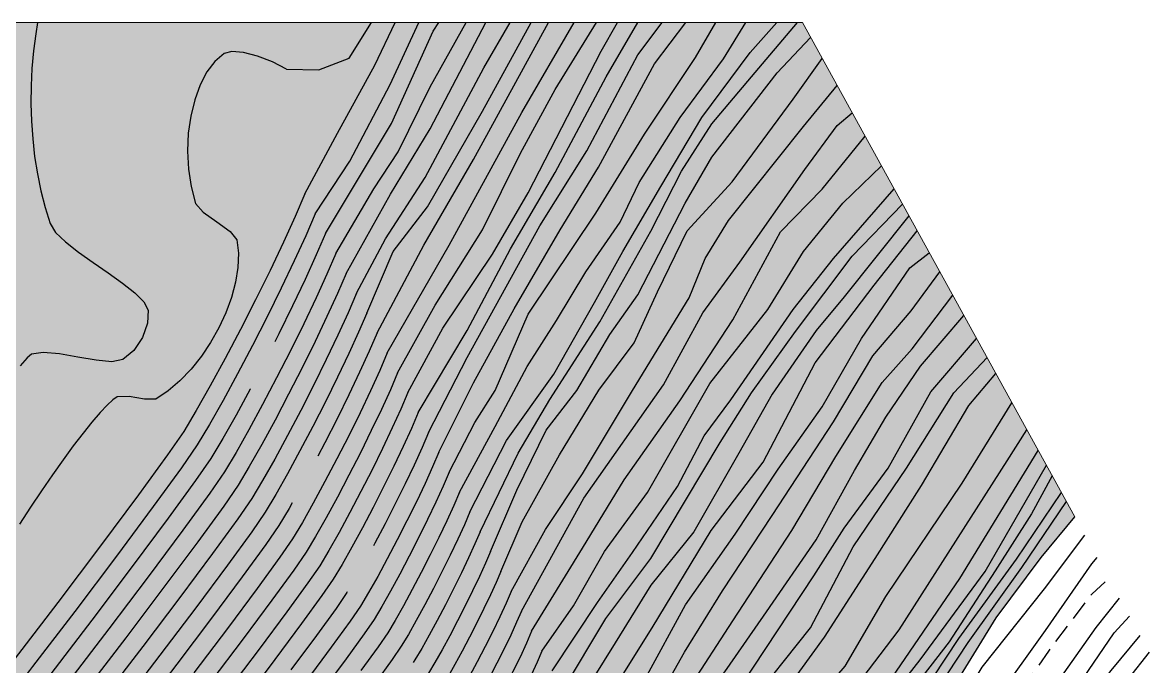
# Model space of a CAD drawing. Header units: millimetres. Extents: x -335 to 64136, y 248 to 109842.
# Drawn here: x -43.4 to 29.3, y 630.8 to 672.3 of the extents above; entities that cross this region are included whole.
import ezdxf

# ---------------------------------------------------------------- set-up
doc = ezdxf.new("R2010")
doc.units = ezdxf.units.MM
doc.header["$MEASUREMENT"] = 0
doc.linetypes.add('TRATTEGGIATA2', pattern=[0.375, 0.25, -0.125])
for name, color, linetype in [('colore lago', 131, 'Continuous'), ('curve livello 1m', 2, 'Continuous'), ('curve livello 5m', 7, 'Continuous')]:
    doc.layers.add(name, color=color, linetype=linetype)
doc.layers.add('Colori bordi', color=5, linetype='Continuous', plot=False)
doc.layers.add('no_plot', color=5, linetype='Continuous', plot=False)

msp = doc.modelspace()

# ---------------------------------------------------------------- hatches: boundary and pattern name
at = {"layer": 'colore lago', "linetype": 'Continuous', "lineweight": 0}
msp.add_hatch(color=256, dxfattribs=at).paths.add_polyline_path([(-26.73371, 576.86851), (-27.30586, 576.27454), (-28.35533, 575.7556), (-28.58868, 576.59704), (-34.21807, 572.19889), (-30.53148, 558.90548), (-31.43052, 558.20307), (-41.18732, 563.7232), (-46.81662, 559.32504), (-45.40271, 558.52504), (-46.96419, 558.52504), (-48.93714, 557.47983), (-49.87211, 556.98452), (-50.64523, 556.57494), (-51.1421, 556.31171), (-51.74525, 555.99218), (-52.2825, 555.20983), (-52.85074, 554.31486), (-53.3022, 553.53849), (-53.54948, 553.02397), (-53.63694, 552.32055), (-53.72318, 551.55359), (-53.90602, 551.03188), (-54.22497, 550.25882), (-54.58434, 549.46631), (-54.84207, 548.99805), (-55.85491, 548.01943), (-57.28507, 546.64493), (-58.09324, 545.85163), (-58.80894, 545.14402), (-59.32647, 544.62705), (-59.54012, 544.40568), (-59.77608, 543.86858), (-60.2396, 543.2605), (-60.9479, 542.43178), (-61.53023, 541.81696), (-61.91661, 541.45747), (-62.79601, 541.08281), (-63.86363, 540.74355), (-64.63227, 540.38776), (-64.91308, 539.94514), (-65.21795, 539.44233), (-65.92872, 538.84553), (-66.83402, 538.20357), (-67.55837, 537.5993), (-67.87962, 537.10368), (-68.14968, 536.6152), (-68.40435, 536.15692), (-68.77119, 535.59333), (-69.30456, 534.80804), (-69.9071, 533.94255), (-70.48144, 533.13836), (-71.16371, 532.22249), (-71.96992, 531.17075), (-72.65822, 530.29865), (-73.40125, 529.39268), (-74.13912, 528.51179), (-74.80092, 527.73881), (-75.31576, 527.15654), (-75.61271, 526.84782), (-76.49509, 526.28644), (-77.21889, 525.79902), (-77.46004, 525.14725), (-78.07824, 523.42433), (-86.41016, 525.11729), (-87.59323, 525.3577), (-86.66466, 530.70549), (-86.11966, 536.21049), (-85.92366, 541.7735), (-86.09065, 547.31649), (-86.61266, 552.86749), (-87.52266, 558.34749), (-88.80066, 563.77149), (-90.39565, 569.09049), (-92.36266, 574.27948), (-94.67265, 579.34549), (-97.28665, 584.23349), (-100.24565, 588.95349), (-103.24065, 593.15749), (-106.63165, 597.31349), (-110.40766, 601.38849), (-113.60965, 604.43649), (-117.43968, 607.72349), (-120.85766, 610.30849), (-125.46066, 613.41649), (-130.27665, 616.21348), (-135.23565, 618.68548), (-140.36965, 620.80949), (-145.63966, 622.60249), (-151.01165, 624.04348), (-156.46066, 625.13849), (-161.95365, 625.86749), (-167.33266, 626.22448), (-172.88967, 626.23349), (-178.45165, 625.88649), (-183.94565, 625.14448), (-189.40265, 624.05949), (-192.61674, 623.19254), (-195.26265, 624.43249), (-196.81963, 628.49598), (-196.22853, 629.22996), (-195.76018, 630.08589), (-195.55509, 630.80699), (-195.76254, 631.56973), (-196.26445, 632.51294), (-196.79267, 633.48696), (-197.07904, 634.34208), (-196.99263, 634.83798), (-196.78555, 635.76246), (-196.19062, 638.04703), (-195.37504, 640.97803), (-194.47488, 644.16127), (-193.62618, 647.20257), (-192.96498, 649.70778), (-192.79854, 650.45211), (-192.61456, 651.31606), (-192.49413, 651.82661), (-192.19694, 652.44128), (-191.8245, 653.19788), (-191.33542, 654.33903), (-190.77337, 655.71956), (-190.17104, 657.23426), (-189.56109, 658.77796), (-188.97623, 660.24546), (-188.44912, 661.53159), (-188.01245, 662.53115), (-187.6845, 663.18801), (-187.02891, 664.22677), (-185.33049, 667.16673), (-183.31352, 670.32618), (-182.01501, 672.3005), (6.94187, 672.3005), (24.51942, 640.41892), (22.35258, 637.79302), (19.43992, 633.90845), (16.56166, 629.21652), (13.26785, 624.19701), (9.6617, 619.3413), (7.51188, 615.31799), (2.55244, 608.88901), (2.0328, 607.77608), (1.51316, 606.66316), (1.18443, 607.56056), (0.67902, 608.9403), (-4.57797, 604.10318), (0.16695, 591.14975), (-0.67262, 590.37724), (-10.84219, 595.09389), (-16.09919, 590.25677), (-12.89175, 588.76916), (-13.38813, 587.69007), (-13.6595, 587.40962), (-14.15258, 586.78781), (-14.71984, 586.01012), (-15.32596, 585.1479), (-15.93559, 584.27252), (-16.51337, 583.45533), (-17.02397, 582.76771), (-17.43204, 582.28102), (-17.97069, 581.83978), (-18.69237, 581.25458), (-19.31937, 580.70789), (-20.03851, 580.07211), (-20.42828, 579.73967), (-21.07226, 579.43865), (-21.91495, 579.14058), (-23.82435, 578.54217), (-24.70498, 578.23628), (-25.41219, 577.92223)])

# ---------------------------------------------------------------- linework, layer by layer
at = {"layer": 'Colori bordi', "linetype": 'Continuous', "lineweight": 0, "flags": 128}
msp.add_lwpolyline([(-182.01501, 672.3005), (6.94187, 672.3005), (24.51942, 640.41892), (22.35258, 637.79302), (19.43992, 633.90845), (16.56166, 629.21652)], dxfattribs=at)
at = {"layer": 'curve livello 1m', "color": 152, "linetype": 'TRATTEGGIATA2', "ltscale": 5, "flags": 128}
msp.add_lwpolyline([(2.52862, 603.89098), (4.21874, 604.51008), (4.4241, 604.75267), (5.02056, 605.44122), (5.53422, 606.02071), (7.16515, 608.31188), (9.93912, 612.82076), (13.68397, 619.20256), (17.98361, 624.61322), (22.83805, 631.75806), (25.61201, 635.43453), (26.71759, 636.43198)], dxfattribs=at)
at = {"layer": 'curve livello 5m', "color": 2, "flags": 128}
for points in [[(-23.84052, 658.68626), (-19.57654, 665.79169), (-16.89548, 671.74187), (-16.5277, 672.3005)], [(-20.51357, 652.27485), (-17.49806, 657.94181), (-14.288, 663.45798), (-9.44695, 672.3005)], [(-17.18662, 645.86343), (-14.69955, 650.69669), (-10.00792, 659.17677), (-6.96248, 664.0343), (-3.67011, 670.20912), (-2.11311, 672.3005)], [(-13.85966, 639.45202), (-11.40718, 644.52187), (-9.34945, 647.97977), (-6.13939, 653.00196), (-2.84702, 658.84745), (-0.8716, 662.717), (1.10382, 665.76325), (3.65541, 668.80949), (6.63056, 672.3005)], [(-10.53271, 633.0406), (-7.24439, 638.40582), (-4.55664, 642.81191), (-0.97297, 647.89011), (2.46138, 653.11768), (5.52243, 658.79332), (8.21019, 661.55646), (10.98441, 664.96829)], [(-23.84052, 658.68626), (-24.42981, 657.30783), (-25.14818, 655.73212), (-25.9652, 654.01877), (-26.85045, 652.22746), (-27.11287, 651.71298)], [(-7.20575, 626.62919), (-4.6313, 630.26575), (-2.76481, 633.25293), (1.04285, 639.52601), (4.40254, 643.9321), (7.76223, 650.35453), (11.56988, 655.35806), (14.34689, 658.86955)], [(-20.51357, 652.27485), (-21.01825, 651.09432), (-21.63349, 649.74483), (-22.33321, 648.27747), (-23.09136, 646.74334), (-23.88187, 645.19352), (-24.33438, 644.33352)], [(-3.8788, 620.21777), (0.81887, 626.60645), (2.984, 629.51895), (7.68757, 636.61351), (9.62872, 639.67537), (12.4658, 643.5587), (15.22821, 648.48755), (18.17742, 651.92186)], [(-28.68796, 648.67982), (-28.70389, 648.64955), (-29.61122, 646.98227), (-30.46506, 645.47565), (-31.23497, 644.18935), (-31.23497, 644.18935), (-32.21875, 642.7588), (-33.99246, 640.32003), (-36.30802, 637.20662), (-38.91733, 633.75215), (-41.57229, 630.29019), (-41.57229, 630.29019), (-41.92644, 629.84991), (-42.17844, 629.50005), (-42.67588, 628.97539), (-44.7627, 626.91048)], [(-17.18662, 645.86343), (-17.60669, 644.88081), (-18.11879, 643.75755), (-18.70121, 642.53617), (-19.33227, 641.25922), (-19.99026, 639.96921), (-20.65351, 638.70868), (-20.74391, 638.54255)], [(0.4723, 614.92134), (2.53806, 617.67141), (5.45227, 621.09334), (8.49318, 625.40244), (12.42103, 629.5848), (17.10911, 636.42867), (22.15788, 644.70224)], [(-25.98125, 641.32397), (-26.18702, 640.9609), (-26.84639, 639.85927), (-26.84639, 639.85927), (-27.68893, 638.63411), (-29.20799, 636.54548), (-31.1911, 633.87906), (-33.42578, 630.92055), (-35.69957, 627.95563), (-36.28175, 627.23271), (-36.82766, 626.55318), (-36.82766, 626.55318), (-37.26046, 625.94978), (-37.63037, 625.43878), (-37.63037, 625.43878), (-37.96675, 625.06842), (-38.5536, 624.44945), (-39.21486, 623.76756), (-39.21486, 623.76756), (-41.00214, 621.99904), (-43.25736, 619.80934), (-45.28377, 617.83676)], [(4.76599, 611.74738), (4.76599, 611.74738), (7.5119, 615.31799), (9.66172, 619.3413), (13.26787, 624.19701), (16.56168, 629.21652), (19.43994, 633.90845), (22.3526, 637.79302), (24.51944, 640.41892)], [(-13.85966, 639.45202), (-14.19514, 638.6673), (-14.60409, 637.77026), (-15.06922, 636.79488), (-15.57317, 635.7751), (-16.09865, 634.7449), (-16.62831, 633.73824), (-17.14485, 632.78908), (-17.63093, 631.93139), (-18.06923, 631.19911), (-18.18944, 631.02431)], [(-22.43258, 635.57134), (-22.45781, 635.52919), (-22.45781, 635.52919), (-23.1591, 634.50941), (-24.42351, 632.77092), (-26.07417, 630.5515)], [(9.08338, 607.25276), (9.86977, 608.79746), (13.61462, 614.00001), (17.49817, 619.5494), (23.46219, 627.66538), (27.06834, 632.9373), (28.05777, 634.00122)], [(-10.53271, 633.0406), (-10.86591, 632.26958), (-11.28384, 631.37172), (-11.75896, 630.401), (-12.26373, 629.41138), (-12.77062, 628.45687), (-12.95847, 628.11921)]]:
    msp.add_lwpolyline(points, dxfattribs=at)
at = {"layer": 'no_plot', "flags": 128}
for points in [[(-42.41483, 672.3005), (-42.5387, 671.57165), (-42.68135, 670.46601), (-42.78141, 669.34403), (-42.83793, 668.21066), (-42.84995, 667.07088), (-42.81655, 665.92964), (-42.73675, 664.79191), (-42.60963, 663.66265), (-42.43422, 662.54682), (-42.20959, 661.44939), (-41.93478, 660.37532), (-41.60884, 659.32957), (-41.60884, 659.32957), (-41.25614, 658.76177), (-40.62157, 658.14558), (-39.78848, 657.49611), (-38.84027, 656.82845), (-37.86029, 656.15772), (-36.93192, 655.49902), (-36.13854, 654.86745), (-35.56351, 654.27812), (-35.29021, 653.74613), (-35.29021, 653.74613), (-35.32115, 652.8987), (-35.6535, 651.98487), (-36.21099, 651.15416), (-36.91735, 650.5561), (-36.91735, 650.5561), (-37.61827, 650.42329), (-38.63625, 650.51349), (-39.81778, 650.71709), (-41.0093, 650.92444), (-42.05729, 651.02595), (-42.80822, 650.91199), (-42.80822, 650.91199), (-43.10119, 650.66689), (-43.53899, 650.16365)], [(-26.34798, 669.298), (-24.27414, 669.24276), (-22.30893, 669.99881), (-20.86011, 672.3005)], [(-25.17131, 661.25083), (-23.06478, 665.16012), (-20.64607, 669.54518), (-19.3498, 672.3005)], [(-24.50592, 659.96855), (-22.25761, 663.36133), (-19.66033, 668.30585), (-17.81713, 672.3005)], [(-23.17513, 657.40398), (-20.70812, 661.56437), (-19.14425, 663.95197), (-17.08651, 668.15084), (-14.7493, 672.3005)], [(-22.50974, 656.1217), (-19.6381, 661.23505), (-17.08651, 665.43392), (-13.49374, 672.3005)], [(-21.84435, 654.83941), (-19.96734, 658.35346), (-17.41575, 662.30535), (-13.62953, 669.38581), (-11.92601, 672.3005)], [(-21.17896, 653.55713), (-19.47348, 657.53016), (-17.25113, 660.41174), (-13.71184, 666.58656), (-10.56015, 672.3005)], [(-19.84818, 650.99257), (-15.85188, 657.94181), (-11.16025, 666.50423), (-7.78529, 672.3005)], [(-19.18279, 649.71028), (-16.75728, 654.07226), (-13.71184, 658.92978), (-11.24256, 663.86964), (-9.02021, 667.98618), (-6.35619, 672.3005)], [(-18.5174, 648.428), (-16.26342, 652.5903), (-13.05336, 657.36549), (-10.74871, 661.31738), (-6.05708, 670.45611), (-4.99329, 672.3005)], [(-17.85201, 647.14572), (-14.69955, 652.42564), (-11.90103, 657.69482), (-9.02021, 662.63467), (-5.72784, 668.80949), (-3.67811, 672.3005)], [(-16.52123, 644.58115), (-14.288, 649.05007), (-11.65411, 653.82526), (-8.69098, 658.92978), (-6.2217, 662.964), (-2.60009, 669.6328), (-0.57318, 672.3005)], [(-15.85583, 643.29887), (-14.20569, 646.49781), (-12.88875, 648.55608), (-10.74871, 653.49594), (-6.38632, 660.00008), (-3.25857, 665.1046), (0.0338, 670.04446), (1.34948, 672.3005)], [(-15.19044, 642.01658), (-12.88875, 646.25082), (-10.83101, 650.12037), (-8.9379, 653.08429), (-7.04479, 656.21286), (-4.82244, 659.42377), (-3.5878, 661.97603), (-0.95391, 666.1749), (1.8446, 669.96212), (3.27914, 672.3005)], [(-14.52505, 640.7343), (-12.14796, 645.34518), (-9.10252, 649.62639), (-6.46863, 654.23692), (-4.65782, 657.53016), (-2.18855, 661.72903), (0.44535, 666.1749), (3.5731, 670.37378), (5.28042, 672.3005)], [(-13.19427, 638.16973), (-11.48949, 642.13427), (-9.59638, 646.00383), (-7.62096, 648.55608), (-5.48092, 652.17865), (-3.67011, 654.7309), (-0.62467, 660.65873), (1.10382, 663.62264), (5.30159, 669.05648), (7.47207, 671.33887)], [(-26.34798, 669.298), (-27.26347, 669.77211), (-28.22053, 670.13376), (-29.12254, 670.35882), (-29.87284, 670.42318), (-30.37478, 670.30273), (-30.37478, 670.30273), (-30.972, 669.79795), (-31.4923, 669.11323), (-31.93015, 668.27757), (-32.28002, 667.31996), (-32.53636, 666.26941), (-32.69363, 665.1549), (-32.7463, 664.00543), (-32.68882, 662.85001), (-32.51565, 661.71762), (-32.22126, 660.63727), (-32.22126, 660.63727), (-31.72247, 660.06933), (-30.84357, 659.43825), (-29.9859, 658.81675), (-29.55082, 658.27754), (-29.55082, 658.27754), (-29.4611, 657.42216), (-29.49731, 656.50741), (-29.65036, 655.5511), (-29.91116, 654.57104), (-30.27062, 653.58506), (-30.71965, 652.61099), (-31.24916, 651.66662), (-31.85007, 650.76979), (-32.51328, 649.93831), (-33.22971, 649.19), (-33.99027, 648.54268), (-34.78587, 648.01416), (-34.78587, 648.01416), (-35.51233, 647.99615), (-36.51525, 648.16983), (-37.27553, 648.16457), (-37.27553, 648.16457), (-37.56067, 647.97196), (-37.93484, 647.62582), (-38.38758, 647.14037), (-38.90843, 646.52981), (-39.48692, 645.80838), (-40.11261, 644.99029), (-40.77503, 644.08976), (-41.46372, 643.121), (-42.16823, 642.09825), (-42.87808, 641.03571), (-43.58284, 639.9476)], [(-12.52888, 636.88745), (-11.14606, 640.10408), (-8.73867, 644.41318), (-6.20458, 648.59554), (-3.92389, 651.63726), (-2.40343, 654.93245), (-0.50286, 658.86133), (2.41135, 662.02979), (6.3392, 667.3528), (8.21866, 669.98473)], [(-11.86349, 635.60517), (-9.63351, 639.60069), (-7.24439, 643.1853), (-4.03402, 648.56223), (-0.37569, 654.53659), (0.66955, 657.07569), (2.16274, 659.54011), (7.01563, 665.58915), (9.17586, 668.24859)], [(-11.1981, 634.32288), (-7.16973, 641.61703), (-2.01821, 648.93562), (0.52023, 653.56575), (2.90934, 656.85165), (7.09029, 662.82601), (9.18076, 665.66383), (10.15787, 666.46744)], [(-9.86732, 631.75832), (-7.84167, 634.67184), (-5.82586, 638.18178), (-3.06344, 641.99043), (0.96819, 649.0103), (4.70118, 653.78979), (7.01563, 657.52377), (9.55406, 660.66031), (12.04088, 663.05211)], [(-25.17131, 661.25083), (-25.79444, 659.79324), (-26.55406, 658.12703), (-27.418, 656.31529), (-28.35409, 654.42111), (-29.33013, 652.50755), (-30.31397, 650.63772), (-31.27341, 648.87469), (-32.17628, 647.28155), (-32.99041, 645.92138), (-32.99041, 645.92138), (-34.03068, 644.40868), (-35.90625, 641.82986), (-38.35479, 638.53765), (-41.11394, 634.88479), (-43.92137, 631.22402)], [(-9.20193, 630.47604), (-6.27382, 634.89588), (-4.03402, 638.1071), (-1.12229, 642.36383), (0.59489, 645.64973), (2.31206, 647.96479), (6.34369, 653.78979), (8.95679, 657.07569), (12.85829, 661.56952)], [(-8.53654, 629.19375), (-5.7512, 633.85037), (-2.83946, 637.7337), (1.64012, 645.20165), (3.65594, 648.41287), (6.49301, 652.37088), (10.15134, 657.22505), (13.39798, 660.59064)], [(-24.50592, 659.96855), (-25.11212, 658.55054), (-25.85112, 656.92958), (-26.6916, 655.16703), (-27.60227, 653.32428), (-28.55181, 651.46269), (-29.50893, 649.64363), (-30.44232, 647.92848), (-31.32067, 646.3786), (-32.11269, 645.05537), (-32.11269, 645.05537), (-33.12471, 643.58374), (-34.94936, 641.07495), (-37.33141, 637.87214), (-40.01564, 634.31847), (-42.74683, 630.7571), (-42.74683, 630.7571), (-42.9462, 630.50925), (-43.08806, 630.3123), (-43.36808, 630.01695), (-45.51481, 627.89276)], [(13.81134, 659.84091), (9.62872, 654.61127), (7.83689, 652.44556), (4.99981, 648.33819), (2.83468, 644.52953), (-0.07705, 639.45133), (-2.83946, 636.01607), (-5.15392, 632.2821), (-7.87114, 627.91147)], [(-23.17513, 657.40398), (-23.7475, 656.06513), (-24.44524, 654.53466), (-25.23881, 652.87051), (-26.09863, 651.13063), (-26.99517, 649.37297), (-27.89885, 647.65546), (-28.78013, 646.03606), (-29.60945, 644.5727), (-30.35726, 643.32334), (-30.35726, 643.32334), (-31.31278, 641.93387), (-33.03557, 639.56512), (-35.28464, 636.54111), (-37.81902, 633.18583), (-40.39774, 629.82328), (-40.39774, 629.82328), (-40.90669, 629.19056), (-41.26883, 628.6878), (-41.5438, 628.38986), (-41.98367, 627.93382), (-41.98367, 627.93382), (-44.01059, 625.92819)], [(-6.54036, 625.3469), (-3.21276, 629.96703), (-0.59967, 634.74652), (2.6107, 639.30197), (5.37311, 643.48402), (8.21019, 647.51671), (10.74862, 651.9228), (13.88433, 656.47825), (15.12903, 657.45093)], [(-22.50974, 656.1217), (-23.06519, 654.82243), (-23.7423, 653.3372), (-24.51241, 651.72225), (-25.34681, 650.03381), (-26.21684, 648.32811), (-27.09381, 646.66137), (-27.94904, 645.08984), (-28.75384, 643.66975), (-29.47954, 642.45732), (-29.47954, 642.45732), (-30.40682, 641.10893), (-32.07867, 638.81021), (-34.26125, 635.8756), (-36.72071, 632.61951), (-39.2232, 629.35637)], [(-5.87497, 624.06462), (-2.46617, 628.47344), (-0.67433, 631.68466), (1.78944, 635.64267), (4.99981, 640.49684), (8.95679, 646.54588), (11.49522, 650.80261), (13.95899, 653.71511), (15.80389, 656.22689)], [(-21.84435, 654.83941), (-22.38288, 653.57973), (-23.03936, 652.13975), (-23.78601, 650.57399), (-24.59499, 648.93699), (-25.43852, 647.28324), (-26.28877, 645.66729), (-27.11795, 644.14363), (-27.89824, 642.7668), (-28.60183, 641.5913), (-28.60183, 641.5913), (-29.50085, 640.28399), (-31.12178, 638.0553), (-33.23787, 635.21008), (-35.6224, 632.05319), (-38.04865, 628.88945)], [(-5.20958, 622.78234), (-3.06344, 625.85966), (-0.37569, 629.3696), (2.46138, 633.70101), (6.26903, 639.52601), (9.1061, 644.30549), (12.0925, 649.08498), (14.03365, 651.25069), (16.64044, 654.70958)], [(-21.17896, 653.55713), (-21.70056, 652.33702), (-22.33643, 650.94229), (-23.05961, 649.42573), (-23.84318, 647.84016), (-24.6602, 646.23838), (-25.48374, 644.6732), (-26.28686, 643.19742), (-27.04263, 641.86385), (-27.72411, 640.72529), (-27.72411, 640.72529), (-28.59489, 639.45905), (-30.16488, 637.30039), (-32.21448, 634.54457), (-34.52409, 631.48687), (-36.87411, 628.42254)], [(-4.54419, 621.50005), (-1.79423, 625.26222), (2.08808, 630.63915), (4.62652, 634.29844), (7.83689, 638.92857), (10.30066, 643.40934), (12.31648, 646.8446), (14.55627, 650.1305), (17.36577, 653.394)], [(-19.84818, 650.99257), (-20.33594, 649.85162), (-20.93055, 648.54738), (-21.60681, 647.12921), (-22.33954, 645.64652), (-23.10355, 644.14866), (-23.87366, 642.68503), (-24.62467, 641.30499), (-25.33141, 640.05794), (-25.96868, 638.99326), (-25.96868, 638.99326), (-26.78296, 637.80917), (-28.25109, 635.79056), (-30.16771, 633.21355), (-32.32747, 630.35423)], [(-3.21341, 618.93549), (-0.74899, 621.82697), (1.41614, 624.96351), (3.3573, 628.10004), (7.46359, 633.25293), (10.226, 638.48049), (13.66035, 643.5587), (16.7214, 648.41287), (18.85624, 650.69063)], [(-19.18279, 649.71028), (-19.65363, 648.60892), (-20.22761, 647.34992), (-20.88041, 645.98095), (-21.58772, 644.54969), (-22.32523, 643.1038), (-23.06862, 641.69094), (-23.79358, 640.35878), (-24.4758, 639.15499), (-25.09096, 638.12724), (-25.09096, 638.12724), (-25.877, 636.98423), (-27.29419, 635.03565), (-29.14433, 632.54803), (-31.22916, 629.78791)], [(-2.54802, 617.6532), (-0.07705, 620.40806), (2.46138, 624.51543), (8.35951, 632.65549), (11.64454, 637.7337), (14.63093, 642.43851), (17.69198, 647.59139), (19.41824, 649.6713)], [(-18.5174, 648.428), (-18.97132, 647.36621), (-19.52467, 646.15246), (-20.15401, 644.83269), (-20.8359, 643.45287), (-21.54691, 642.05894), (-22.26358, 640.69685), (-22.96249, 639.41257), (-23.62019, 638.25204), (-24.21324, 637.26122), (-24.21324, 637.26122), (-24.97103, 636.15929), (-26.3373, 634.28074), (-28.12094, 631.88252), (-30.13085, 629.22159)], [(-1.88263, 616.37092), (0.13066, 619.19227), (3.17158, 622.74094), (6.86631, 627.50261), (9.70338, 630.78851), (12.31648, 635.26928), (17.24402, 642.58787), (20.46092, 647.78013)], [(-17.85201, 647.14572), (-18.28901, 646.12351), (-18.82173, 644.955), (-19.42761, 643.68443), (-20.08408, 642.35604), (-20.76858, 641.01407), (-21.45854, 639.70277), (-22.1314, 638.46636), (-22.76458, 637.34909), (-23.33553, 636.39521), (-23.33553, 636.39521), (-24.06507, 635.33435), (-25.3804, 633.52583), (-27.09756, 631.21701), (-29.03255, 628.65527)], [(-1.21724, 615.08864), (1.65112, 618.81205), (5.45227, 623.24789), (10.39375, 629.45806), (13.18126, 633.13347), (20.15002, 644.03296), (21.43148, 646.01975)], [(-16.52123, 644.58115), (-16.92438, 643.63811), (-17.41585, 642.56009), (-17.97481, 641.38791), (-18.58045, 640.1624), (-19.21194, 638.92435), (-19.84847, 637.71459), (-20.46921, 636.57393), (-21.05336, 635.54319), (-21.58009, 634.66318), (-21.58009, 634.66318), (-22.25314, 633.68448), (-23.46661, 632.01601), (-25.05079, 629.88598)], [(1.29138, 613.42632), (4.47595, 617.66016), (9.74682, 625.06262), (14.53852, 631.18696), (18.74645, 636.89125), (22.68716, 643.74224)], [(-15.85583, 643.29887), (-16.24207, 642.3954), (-16.71291, 641.36263), (-17.24841, 640.23965), (-17.82863, 639.06557), (-18.43362, 637.87949), (-19.04343, 636.7205), (-19.63812, 635.62772), (-20.19775, 634.64024), (-20.70238, 633.79716), (-20.70238, 633.79716), (-21.34717, 632.85954), (-22.50972, 631.26109), (-24.0274, 629.22047)], [(23.06489, 643.05712), (21.72607, 640.61313), (19.38346, 636.93852), (16.40196, 632.35858), (12.67508, 627.51236), (8.62876, 621.7608), (5.7005, 618.03294), (2.93196, 613.66602), (2.31205, 612.88886)], [(-15.19044, 642.01658), (-15.55976, 641.1527), (-16.00997, 640.16517), (-16.52201, 639.0914), (-17.07681, 637.96875), (-17.65529, 636.83463), (-18.23839, 635.72642), (-18.80703, 634.68151), (-19.34214, 633.73729), (-19.82466, 632.93114), (-19.82466, 632.93114), (-20.44121, 632.0346), (-21.55282, 630.50618)], [(3.10999, 612.52413), (5.43429, 615.79623), (9.16117, 620.96197), (12.88805, 626.28749), (17.04085, 632.5716), (20.76773, 637.68409), (23.65246, 641.99142)], [(23.97155, 641.41266), (21.08718, 637.15154), (17.6265, 632.30532), (13.58018, 626.18098), (9.74682, 620.85546), (6.76532, 615.84948), (4.05401, 612.04604)], [(-14.52505, 640.7343), (-14.87745, 639.91), (-15.30703, 638.96772), (-15.79561, 637.94314), (-16.32499, 636.87193), (-16.87697, 635.78977), (-17.43335, 634.73233), (-17.97594, 633.7353), (-18.48654, 632.83434), (-18.94694, 632.06513), (-18.94694, 632.06513), (-19.53524, 631.20966), (-20.59593, 629.75127)], [(5.78062, 611.21486), (8.76018, 615.38736), (11.3261, 619.9656), (15.34835, 625.37626), (18.5384, 630.71755), (22.56065, 635.78137), (25.17827, 639.22396)], [(-13.19427, 638.16973), (-13.51282, 637.42459), (-13.90116, 636.5728), (-14.34282, 635.64662), (-14.82136, 634.67828), (-15.32033, 633.70004), (-15.82328, 632.74416), (-16.31376, 631.84287), (-16.77532, 631.02843), (-17.19151, 630.3331)], [(4.3088, 606.51102), (6.40231, 610.11544), (10.49391, 615.87293), (12.57438, 619.68813), (16.66598, 625.58436), (19.43994, 628.63653), (22.63, 633.07604), (25.61201, 637.37682), (25.96324, 637.8002)], [(-12.52888, 636.88745), (-12.83051, 636.18189), (-13.19822, 635.37535), (-13.61642, 634.49836), (-14.06954, 633.58145), (-14.542, 632.65518), (-15.01824, 631.75007), (-15.48266, 630.89666), (-15.91971, 630.12548)], [(-11.86349, 635.60517), (-12.18848, 634.84865), (-12.59007, 633.97605), (-13.04733, 633.02841), (-13.53934, 632.04678), (-14.04515, 631.07219), (-14.54383, 630.14568)], [(7.89978, 607.25276), (8.96823, 608.86682), (12.15829, 613.72254), (17.49817, 622.11599), (22.28325, 628.15096), (25.88941, 633.28414), (27.4129, 635.17086)], [(-11.1981, 634.32288), (-11.50377, 633.61133), (-11.8815, 632.79059), (-12.31158, 631.89927), (-12.77435, 630.97598), (-13.25009, 630.05931)], [(11.12528, 607.25276), (12.92113, 610.73974), (17.35947, 617.46838), (19.99473, 621.14485), (24.01698, 626.69424), (26.86029, 630.50945), (28.73655, 632.77007)], [(-9.86732, 631.75832), (-10.17805, 631.0393), (-10.56779, 630.202)], [(12.19728, 607.25276), (13.75827, 610.02646), (17.01768, 615.09028), (20.62383, 620.63967), (25.27022, 626.53589), (29.33919, 631.67701)]]:
    msp.add_lwpolyline(points, dxfattribs=at)

doc.saveas('drawing.dxf')
